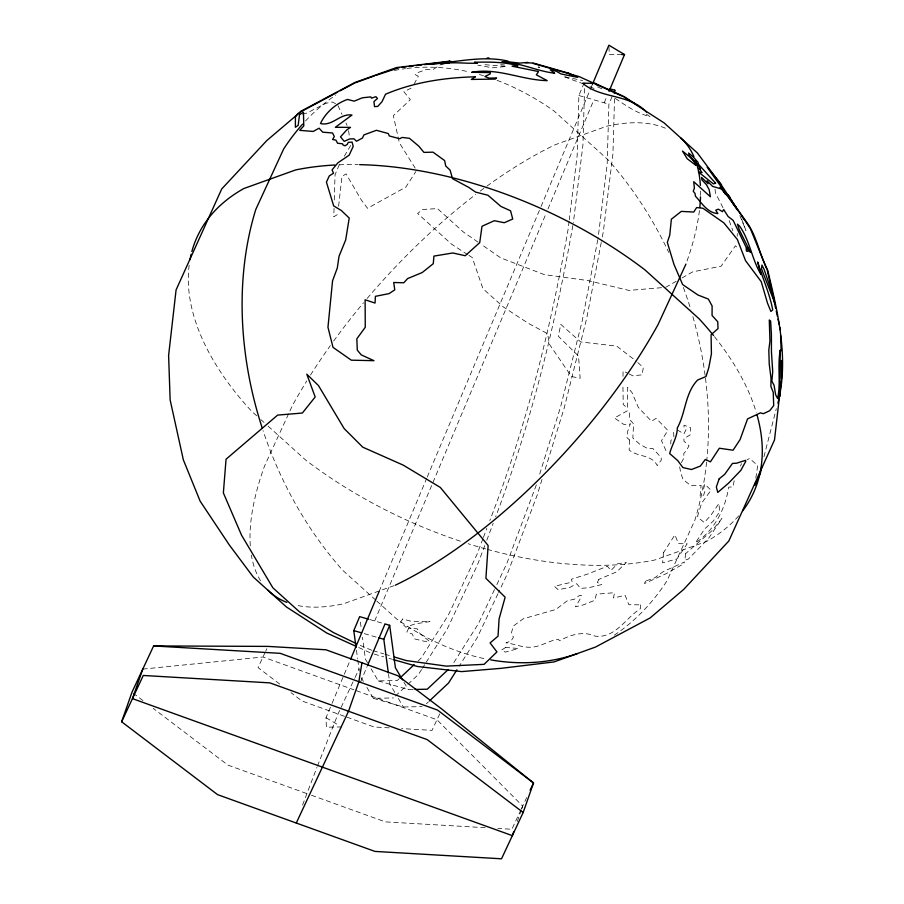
<?xml version="1.0" encoding="UTF-8"?>
<svg xmlns="http://www.w3.org/2000/svg" width="904" height="904" viewBox="0 0 904 904"><rect width="100%" height="100%" fill="white"/><g stroke="black" fill="none" stroke-linecap="round" stroke-linejoin="round"><path stroke-width="0.68" stroke-dasharray="4.52 3.39" d="M737.246 236.215L737.269 233.514M622.992 376.358L623.082 370.911L627.93 373.363M334.039 208.383L333.791 216.779L337.7 214.406L338.006 211.683M334.288 199.999L335.034 174.834L339.441 164.381M584.221 82.806L578.876 95.508L577.147 155.714L569.26 219.819M584.56 88.581L582.933 144.968L573.351 222.791M612.098 96.547L608.9 104.175L607.16 164.381L598.075 238.238M614.528 98.66L612.946 153.635L603.364 231.458L601.51 241.108M670.757 444L670.915 440.316L673.955 438.259M338.616 206.259L341.961 176.416L346.051 173.907L361.363 200.033L367.532 208.293L405.806 187.139L415.885 171.523M569.091 221.209L568.062 229.571C550.706 328.593 526.32 426.756 489.81 520.546M755.846 478.069L757.71 465.537L749.597 458.475L747.099 459.786M572.82 225.548C555.429 324.547 531.224 422.699 495.674 516.817M597.804 239.617L582.255 320.717L560.774 406.201L539.259 475.527M601.25 242.487L586.696 318.355L564.073 408.427L544.942 470.057M734.172 480.736L732.963 486.94L728.692 487.12C725.189 509.314 714.589 530.162 695.458 542.908L704.702 528.84L713.132 521.246L719.618 511.833L718.951 503.483L711.143 514.873L704.329 522.557L699.865 518.93L697.526 516.376L701.606 503.2L711.007 490.194L704.77 484.103L703.312 490.296L704.837 491.347L703.662 495.109L700.114 496.386L701.097 485.324L690.927 485.742L683.062 479.448L680.78 473.086L679.525 466.057M763.948 456.723L776.31 408.642M536.354 484.86L507.008 563.056L495.076 588.334M542.027 479.436L537.032 495.516L507.426 573.69L498.545 592.493M302.569 805.057L316.908 767.428M517.291 821.521L521.337 809.961M521.789 808.684L522.693 806.119L436.971 719.754L355.249 690.283M482.917 538.773L476.996 554.389L448.361 615.07L421.162 658.101L418.168 660.914M483.403 537.462L486.861 528.354M484.815 545.485L477.414 565.023L447.243 628.958L425.366 663.559M486.781 540.264L493.2 523.326M317.428 766.117L338.017 713.979L354.537 678.633M341.689 726.929L326.378 727.2L326.016 717.708L331.486 704.702M332.028 703.402L350.085 660.474M379.092 591.532L426.688 478.363M427.242 477.063L540.502 207.796M541.055 206.496L590.301 89.428M590.843 88.129L592.482 84.219M374.674 620.969L545.779 214.203M547.971 209.005L593.883 99.835M360.639 681.876L367.137 666.429M604.211 102.819L606.889 96.468M740.455 466.057L741.551 463.616M265.2 652.292L258.035 667.604L281.11 685.13M265.742 651.117L266.849 648.756M355.114 677.412L359.103 668.881M439.728 713.866L432.022 730.364L401.647 728.59M520.975 809.769L511.867 829.262L497.799 828.448M521.551 808.549L526.682 797.588M494.488 589.6L478.374 623.737L452.644 664.44M497.957 593.747L477.255 637.625L459.153 666.259M414.088 84.151L418.292 76.275L415.32 74.67L417.75 72.602L426.179 69.574L432.959 69.574L441.615 64.037M681.367 462.69L683.819 458.204L683.853 453.333L686.226 450.87L689.006 445.796L683.932 441.163L683.944 438.496L690.046 435.039L690.532 427.626L684.023 425.23L684.012 427.648L686.023 429.694L683.966 433.841L677.898 430.315M344.356 156.132L350.673 145.521M421.592 669.525L418.575 674.294L407.489 684.701M422.349 668.327L424.609 664.756M399.229 678.678L397.229 680.554L378.211 680.893L371.092 668.779M395.387 696.057L406.472 685.65M426.405 703.775L428.428 701.888M665.604 287.359L676.181 281.302M682.057 277.935L692.645 271.889L721.155 266.16L735.46 245.764L738.737 249.221M411.071 88.129L403.851 91.756L410.337 99.666L393.353 115.678L399.319 142.73L415.162 168.099M394.087 585.634L343.588 603.759A306.185 125.181 -47.9 0 1 296.41 605.262M302.388 114.175L306.874 113.056L325.847 103.35L331.96 101.971L337.474 104.468L341.994 114.345M142.798 669.096L262.996 657.005L353.939 689.808M661.525 287.698L628.89 290.399L587.928 280.568L544.321 274.624L500.827 257.922L481.538 244.566M378.211 680.893L408.224 689.549L413.659 689.458M366.934 687.424L373.329 698.306L393.364 697.956M373.329 698.306L403.342 706.973L422.044 706.634M621.749 54.579L609.273 54.692L608.957 46.556M484.996 64.715L506.658 66.41L492.409 67.811L477.843 65.167M389.228 727.856L374.053 726.974L345.735 716.759M485.143 827.702L385.296 821.872L309.236 794.446M500.714 64.636L504.568 65.009M564.864 76.806L582.651 80.546M374.177 654.101L383.646 656.812M389.059 658.361L391.76 659.129M578.876 95.508L608.9 104.175M369.668 619.534L385.002 623.952M364.233 633.625L377.284 637.388M371.702 650.259L358.832 644.801M373.024 650.654L383.669 653.829M384.991 654.225L391.647 656.202M344.447 716.296L301.981 700.984L290.998 692.634M306.614 793.497L227.932 765.123L153.172 708.34M564.751 76.976L582.3 83.496M597.736 86.999L602.765 89.146M589.894 86.637L596.29 89.541M358.707 647.524L370.199 652.744M629.15 373.973L632.789 375.815L642.089 374.844L643.309 367.578L637.343 362.12M326.016 717.708L339.271 725.516M615.353 98.412C626.302 105.994 637.275 113.305 650.089 116.752L644.834 113M467.696 254.612L451.706 244.283L417.637 213.502L422.473 209.457L437.513 208.621L463.379 232L480.408 243.786M468.837 255.346L472.261 257.561L482.939 288.704L503.528 307.055L528.117 323.203L547.553 333.678L549.508 344.424L571.509 376.561L580.165 378.222L578.537 356.097L558.333 336.265L560.796 324.366L580.628 341.927L616.664 346.108L636.348 361.216M133.091 693.085L143.137 700.713M256.713 415.829L251.504 411.128A306.185 169.624 24.7 0 1 189.185 264.974M260.872 419.592L264.002 422.417M268.16 426.179L305.631 460.034A306.185 169.624 24.7 0 0 462.746 541.993M375.736 600.109L342.424 570.017A306.185 222.045 70.3 0 1 263.064 430.62M376.776 601.047L396.551 618.912A306.185 222.045 70.3 0 0 486.544 659.084M722.974 207.683L715.426 192.88L715.007 188.868M403.952 682.283L408.224 689.549M394.822 692.464L389.85 684L388.528 674.214M398.37 698.509L403.342 706.973M367.532 662.722L365.397 659.095L362.447 637.184M361.25 677.751L363.385 681.379M345.949 123L347.079 125.475M665.909 450.621L661.491 440.655L667.864 430.394L656.146 418.349L651.524 421.275L638.36 407.467L632.043 392.652L627.704 387.285L627.466 408.099L623.229 404.483L622.901 384.505M739.845 215.514L745.947 230.497L741.721 219.299M729.212 220.599L732.873 230.814M348.594 130.651L349.351 136.052M360.413 622.121L361.329 628.969M356.436 650.179L357.566 658.564M357.758 659.965L359.261 671.141M673.649 432.338L673.898 437.073M305.473 121A306.185 222.045 70.3 0 1 335.881 94.999M394.46 70.467A306.185 222.045 70.3 0 1 405.523 68.625M406.924 68.444A306.185 222.045 70.3 0 1 469.605 72.015M479.357 74.501A306.185 222.045 70.3 0 1 483.516 75.721M497.042 80.332A306.185 222.045 70.3 0 1 554.028 110.989L608.155 159.884A306.185 222.045 70.3 0 1 668.711 252.374M683.379 287.438A306.185 222.045 70.3 0 1 690.905 309.948M692.893 316.694A306.185 222.045 70.3 0 1 705.312 376.844M705.493 378.245A306.185 222.045 70.3 0 1 706.736 460.769M706.589 462.181A306.185 222.045 70.3 0 1 694.792 520.444L666.937 580.876A306.185 222.045 70.3 0 1 612.347 636.461M738.613 515.89A306.185 169.624 24.7 0 1 706.759 541.36L654.959 559.96A306.185 169.624 24.7 0 1 486.996 549.282M485.651 548.92A306.185 169.624 24.7 0 1 468.125 543.722M339.181 164.799A306.185 169.624 24.7 0 1 358.176 164.607M714.454 336.661A306.185 169.624 24.7 0 1 756.264 412.393M700.577 191.049A306.185 125.181 -47.9 0 1 700.555 195.4M699.436 210.553A306.185 125.181 -47.9 0 1 685.933 264.104M260.578 580.775A306.185 125.181 -47.9 0 1 251.368 555.079M250.295 545.858A306.185 125.181 -47.9 0 1 264.635 465.797L292.5 405.365A306.185 125.181 -47.9 0 1 306.806 380.923M310.501 375.024A306.185 125.181 -47.9 0 1 330.31 345.656M333.61 341.079A306.185 125.181 -47.9 0 1 363.521 302.761M367.148 298.456A306.185 125.181 -47.9 0 1 475.775 194.45M480.239 191.072A306.185 125.181 -47.9 0 1 485.81 186.958M486.917 186.145A306.185 125.181 -47.9 0 1 555.192 144.742L606.991 126.142A306.185 125.181 -47.9 0 1 667.536 129.148M629.489 439.92L629.161 449.955C637.467 457.221 651.739 454.226 657.276 465.616L661.276 460.068L661.152 457.56L652.79 448.395L647.874 448.666L639.817 444.305L632.845 437.965L633.591 423.886L629.082 418.823L629.76 412.823L627.625 410.653L614.426 417.998L623.568 424.27L628.404 424.823L630.483 423.614L627.681 431.242L626.958 437.66L629.489 439.92M640.563 604.832L640.394 608.697C625.5 618.099 615.443 638.473 595.261 636.167C583.588 630.856 570.458 634.642 559.825 640.687L558.017 639.252C549.259 640.597 541.53 646.247 532.354 647.117C522.896 648.055 515.054 643.908 506.003 642.846L511.054 641.004L513.438 637.207L511.348 632.981L513.461 625.952L523.213 618.799L555.847 609.454L567.181 600.844L574.503 599.149L579.227 595.612L581.317 595.431L579.769 599.725L575.362 606.821L583.329 604.912L594.685 600.324L596.369 594.188L614.471 592.685L613.534 597.973L625.127 595.295L628.856 604.731L640.563 604.832M663.502 552.683L662.598 562.864L676.938 558.932L687.187 543.779L678.418 543.654L674.926 534.829L663.502 552.683M685.673 553.598L684.848 560.288L688.396 559.011L708.442 538.581L721.946 518.444L712.149 530.546L685.673 553.598M598.798 579.385L597.363 582.492L601.567 584.594L588.741 587.724L580.526 588.402L576.639 583.69L570.096 587.306L558.22 589.736L554.367 586.3L572.153 582.074L571.418 579.215L587.035 574.289L607.352 566.232L610.98 570.481L617.5 563.768L626.404 562.446L616.731 571.825L598.798 579.385M645.558 581.114L644.439 583.555L665.796 573.848L683.288 564.039L684.599 561.938L663.186 571.656L654.643 577.848L645.558 581.114M408.721 628.144L406.823 632.133L412.348 634.02L414.36 638.857L424.247 641.252L429.479 641.411L419.897 633.478L417.298 628.834L408.721 628.144M402.732 619.025L400.574 622.065L405.783 627.195L415.015 623.907L429.999 621.568L411.207 621.251L402.732 619.025M505.652 647.445L501.517 650.089L505.279 652.146L518.421 648.484L505.652 647.445"/><path stroke-width="1.36" d="M614.686 93.022L614.776 90.197L609.556 88.694M755.156 483.222L755.009 485.165L760.343 473.221L761.846 466.351M781.18 381.398L774.502 439.977L728.85 540.965L683.718 589.397L650.145 617.929L595.544 647.038L554.096 661.92L500.952 668.35L461.628 671.604L417.467 666.485L393.116 659.513M781.497 378.618L781.497 360.526M777.892 403.24C789.045 359.091 778.084 313.1 767.598 269.923C758.343 252.747 756.343 230.915 742.003 216.745M361.95 662.779L358.877 681.706L348.537 711.245L296.275 823.035M121.633 721.776L131.973 692.238L153.623 645.942L267.946 646.394L325.915 649.784L397.986 675.774L441.932 709.154L533.518 782.966L523.167 812.493L501.528 858.8L374.945 851.41L217.593 794.65L121.633 721.776L143.284 675.469L269.855 682.87L427.208 739.619L523.167 812.493M142.798 669.096L132.459 698.622L512.342 835.646L513.698 831.793M356.052 647.388L353.792 630.608L359.668 616.641L368.425 619.172M350.639 659.174L379.092 591.532M592.482 84.219L608.9 45.2L624.528 54.556L609.025 91.383M367.679 665.141L385.002 623.952L389.68 625.308L395.41 667.751L402.529 679.864M388.336 672.825L383.804 639.275L389.68 625.308M613.703 92.739L614.776 90.197M685.933 264.104L658.078 324.536A306.185 125.181 -47.9 0 1 395.387 585.17M530.094 790.277L533.518 782.966L437.559 710.092L280.195 653.332L153.623 645.942M456.893 669.841L448.587 682.961L429.434 700.939M400.223 677.751L414.179 664.655M448.181 669.57L427.242 689.221L415.015 689.436M300.207 111.644L354.876 82.501L396.37 67.597L449.593 61.167L452.079 61.641M337.655 92.129L300.433 111.972L266.861 140.504L221.729 188.947L176.077 289.935L168.607 355.475L170.144 399.952L183.354 459.853L200.146 501.178L229.345 545.01L253.222 576.967L286.455 606.991L326.785 633.037L356.153 646.371M340.141 90.807L355.035 82.863L374.459 75.891M299.958 112.593L297.744 113.734L295.427 116.842L295.382 127.294L298.184 125.34L299.506 114.706L303.462 112.209L303.778 125.961L299.699 130.345L313.168 131.453L319.089 128.198L322.694 132.176L332.525 132.967L334.322 136.56L332.57 139.498L335.881 140.086L337.599 143.261L342.548 143.77L342.989 144.922L344.966 145.804L347.294 144.425L348.243 142.38L352.074 142.086L353.204 146.403L349.147 155.194L337.847 162.867L332.062 169.884L333.531 173.229L329.293 175.907L326.423 182.111L333.678 205.897L341.362 210.542L349.226 218.067L345.678 239.955L339.034 256.25L337.305 268.002L332.559 280.828L327.96 327.248L333.011 347.351L351.317 360.176L373.973 360.685L361.261 354.899L357.295 350.164L356.831 338.808L365.261 327.259L365.114 299.778L375.036 303.066L375.42 296.331L389.093 293.608L394.777 289.834L393.703 282.5L403.76 282.76L407.659 278.556L422.191 272.545L433.265 263.697L433.931 256.103L452.814 252.973L465.244 255.73L479.719 242.667L482.001 226.271L494.296 220.7L504.262 222.723L512.715 219.039L510.579 210.813L500.884 206.417L487.945 195.241L475.606 192.111L468.927 187.478L452.554 178.687L450.102 170.155L445.717 165.997L444.644 160.584L433.005 152.166L423.942 152.392L418.834 146.199L409.455 138.301L402.077 137.442L399.692 138.753L389.33 135.962L388.234 133.521L376.426 130.3L363.894 134.911L362.47 138.018L356.571 141.239L353.893 138.787L349.599 138.956L344.221 141.352L340.514 136.854L346.763 129.905L350.503 127.362L335.339 127.306L351.995 115.034C339.96 113.215 332.536 126.515 320.468 123.532C325.643 112.525 335.938 103.429 347.509 99.44L354.176 101.146L362.368 97.801L370.776 96.897L371.499 98.152L375.917 96.683L377.443 98.491L373.94 101.564L374.527 106.615L377.759 106.412L381.974 101.768L385.567 94.219C414.032 82.106 444.689 77.631 475.459 76.795L471.323 79.439L495.313 79.1L496.567 77.959L489.064 78.151L484.906 76.49L490.013 74.026L490.476 72.591L471.685 72.297C497.46 67.438 521.551 80.094 547.157 80.625L536.343 74.84L538.547 71.552L512.037 66.195L517.947 65.687C503.72 61.766 489.03 61.969 474.464 62.24L477.448 63.133C465.323 63.8 453.198 61.574 441.107 63.89L449.209 62.817L427.445 64.161C454.113 63.009 481.538 54.952 508.003 61.11M375.748 75.427L399.274 67.642M446.938 62.127L449.593 61.167M525.393 62.749L533.19 63.031L568.198 73.055L577.758 77.371L561.113 73.97L556.209 71.213L550.231 69.868L554.683 73.235C536.581 71.088 520.128 62.466 501.833 61.913L506.556 61.63L519.698 63.088L527.778 62.41M402.077 67.303L406.269 66.794M409.06 66.467L413.264 65.958M416.055 65.619L421.659 64.941M424.451 64.602L428.643 64.094M431.445 63.755L435.638 63.246M438.44 62.907L449.627 61.562M487.132 58.059L488.974 57.901M621.749 54.579L624.528 54.556M635.365 103.881L623.975 96.525L594.821 83.292L582.673 83.202C600.663 98.909 629.376 93.688 646.416 112.039M533.111 63.427L579.102 76.58L622.506 96.287M353.792 630.608L361.623 632.868M378.584 637.772L383.804 639.275M394.302 656.993L406.269 660.564L446.293 666.124L484.092 664.35L496.951 651.92L490.081 642.936L498.025 636.179L499.11 618.799L505.155 597.205L485.9 578.311L488.137 545.519L440.304 487.425L403.252 465.142L362.764 447.175L344.13 428.552L318.513 385.624L306.795 374.166L315.18 396.98L302.354 413.038L277.641 415.094L226.056 459.209L223.367 492.895L241.537 535.179L272.884 587.826L299.529 611.884L333.474 632.574L356.3 643.58M538.513 67.122L539.36 67.45M744.681 219.389L720.669 186.789L725.765 194.496L720.115 187.094L721.177 188.913L712.589 186.371L707.064 180.777L708.069 183.693L701.594 177.444L701.899 179.839L706.465 184.721L709.154 189.659L710.431 196.789L693.741 181.715L694.385 188.168L693.244 191.275L695.006 193.366L695.47 196.258C701.922 203.072 707.414 212.926 717.889 213.559L715.742 210.214L718.262 209.152L722.499 211.66L723.675 209.502L728.082 216.474L733.167 220.418L746.071 247.187L746.467 251.063L748.229 251.368L747.167 247.312L750.557 252.453L739.257 229.74L737.438 224.169L739.721 226.271C750.105 241.085 751.812 259.346 761.032 274.5L757.665 261.979C762.479 277.969 769.722 293.563 772.717 309.936L770.875 311.439L767.462 303.032L761.258 281.72L745.574 260.725L737.381 239.515L723.788 222.802L702.984 208.282L696.634 207.558L693.741 212.056L681.322 211.378L671.367 219.197L669.762 235.04L667.333 242.408L674 264.488L682.644 284.568L697.956 295.009L708.397 299.1L712.115 305.981L712.069 315.496L717.753 321.767L718.036 328.604L711.075 334.751L711.425 353.837L708.781 367.758L706.001 376.539L697.651 380.008C684.927 393.082 685.865 412.461 677.333 427.92C677.209 437.536 671.875 444.824 669.672 453.559L677.774 460.622L682.904 467.571L691.436 469.526L700.363 466.08L705.267 459.481L710.431 461.854L719.347 448.237L733.054 450.215L740.026 439.694L747.563 418.914L760.4 412.891L763.383 413.67L769.688 410.732L773.7 405.613L773.236 392.279L770.909 386.539L771.022 378.301L769.247 364.097L768.795 350.13L769.948 341.215L769.281 319.971L770.626 320.988L771.417 334.503L771.44 351.927L772.717 371.589L771.869 381.205L774.084 385.307L775.621 394.765L777.609 398.517C781.045 382.516 777.282 366.233 780.242 350.108L779.858 396.483M568.198 73.055L573.012 75.676M623.783 96.875L664.124 122.921L697.357 152.945L719.584 182.698M594.821 83.292L598.222 85.801M721.55 184.665L707.12 167.183L735.912 207.389L727.743 194.529L730.07 197.456L730.5 200.044M732.522 202.937L737.811 210.519M721.234 184.902L750.433 228.723M750.953 230.011L766.694 268.759M774.999 303.495L761.53 268.94L761.936 265.064L764.061 269.279L773.779 297.97M767.225 270.047L775.632 308.174M776.231 310.897L777.429 316.343M778.028 319.067L779.237 324.513M779.836 327.237L780.434 329.96M780.627 335.52L781.158 350.808M577.419 653.603A306.185 222.045 70.3 0 1 490.725 659.875M262.194 427.965A306.185 222.045 70.3 0 1 255.787 209.457L283.641 149.024A306.185 222.045 70.3 0 1 302.625 124.108M680.735 137.928A306.185 125.181 -47.9 0 1 693.876 156.494M695.481 160.483A306.185 125.181 -47.9 0 1 700.374 185.422M700.51 196.869A306.185 125.181 -47.9 0 1 699.786 207.445M286.85 602.392A306.185 125.181 -47.9 0 1 267.957 590.176M189.998 259.719A306.185 169.624 24.7 0 1 191.162 254.227M191.863 251.515A306.185 169.624 24.7 0 1 243.82 188.54L295.619 169.941A306.185 169.624 24.7 0 1 334.864 165.003M359.656 164.641A306.185 169.624 24.7 0 1 644.947 269.878L699.074 318.773A306.185 169.624 24.7 0 1 713.538 335.52M757.01 414.936A306.185 169.624 24.7 0 1 742.783 510.749M719.188 478.815L716.33 486.962L717.765 492.42L728.601 483.12L740.873 470.34L745.653 461.56L745.608 460.328L736.489 463.221L732.489 463.413L724.692 474.351L719.188 478.815M715.595 183.196L713.425 183.907L698.408 172.009L702.035 172.619L698.961 168.178L700.543 169.127L697.967 164.72L689.119 155.465L688.667 153.036L693.537 157.273L697.888 162.178L698.521 164.302L715.595 183.196M695.662 165.183L687.221 158.731L682.441 151.047L689.741 156.878L694.148 161.68L695.662 165.183"/></g></svg>
